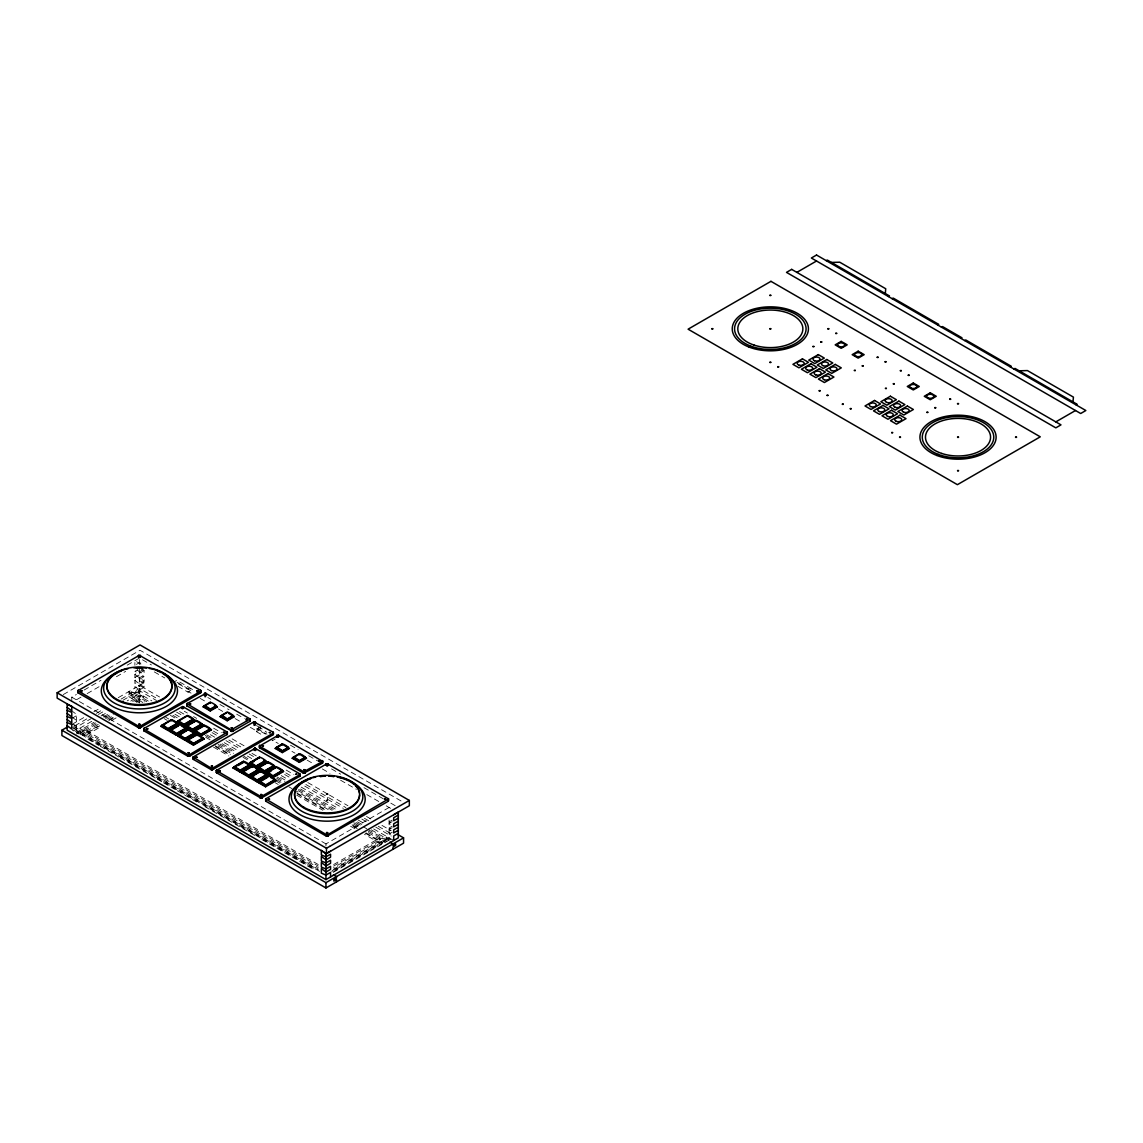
<?xml version="1.0" encoding="UTF-8"?>
<svg xmlns="http://www.w3.org/2000/svg" width="1143" height="1143" viewBox="0 0 1143 1143"><rect width="100%" height="100%" fill="white"/><g stroke="black" fill="none" stroke-linecap="round" stroke-linejoin="round"><path stroke-width="0.75" stroke-dasharray="5 3.75" d="M138.832 692.415C142.018 691.115 136.417 695.444 138.803 689.058M139.96 692.415L139.975 689.058M327.67 797.428L327.084 801.029L326.498 797.428M326.527 800.614L327.67 800.7M63.294 694.558L140.017 650.253L401.636 801.3M71.766 701.716L71.766 697.159L76.381 694.501M84.082 690.058L101.027 680.271M127.202 665.155L139.503 658.054M136.431 664.383L139.503 662.611L144.104 664.512M80.996 697.159L76.367 699.83L76.367 703.617M87.154 693.601L99.47 686.486M116.415 676.713L125.644 671.37M141.046 683L144.104 681.228L144.104 676.67L139.503 679.328L134.903 677.428L134.903 674.384L144.104 669.069M144.104 670.584L139.503 673.241L134.903 671.355L139.503 668.684L144.104 670.584L144.104 675.142L134.903 680.456L134.903 683.5L139.503 680.842L144.104 682.742L144.104 687.3L139.503 689.958L134.903 686.543L134.903 691.101L151.848 700.873M134.903 677.428L139.503 674.77L144.104 676.67M71.766 718.433L76.367 715.775M71.766 724.505L84.653 717.075M93.826 711.775L99.941 708.246M118.286 697.659L136.503 687.129M144.104 682.742L139.503 685.4L139.503 693.758L127.187 700.873M146.747 701.731L128.988 691.472L128.988 693.001L131.616 691.472L134.245 693.001L135.56 692.229L143.447 696.787L143.447 698.316L142.132 699.073L142.132 697.559L143.447 696.787M74.852 725.762L87.168 718.661M96.398 713.318L102.57 709.76M121.044 699.102L139.503 688.443L156.448 698.216M72.423 729.448L90.768 718.861M98.412 714.446L104.527 710.917M122.873 700.316L139.503 690.715L156.491 700.516M148.29 701.102L135.56 693.758L134.245 694.515L134.245 693.001M91.769 721.319L76.367 730.206L76.367 714.261L71.766 710.832M101.013 715.975L105.627 713.318M76.367 732.477L94.069 722.262M103.241 716.961L107.828 714.318M130.759 701.088L140.818 695.273L140.818 696.787L131.916 701.931M76.367 734.006L95.598 722.905M104.77 717.604L110.885 714.075M96.369 723.976L78.996 734.006L72.423 730.206M105.613 718.647L113.514 714.075M134.888 701.745L139.503 699.073M98.241 724.419L82.953 733.249L82.953 735.52L99.77 725.819M107.156 719.276L113.514 715.589M136.431 702.374L139.503 700.588M172.207 683.014L176.822 680.356L192.61 689.472L192.61 688.715L187.995 692.129L192.61 689.472M97.912 726.119L85.582 733.249L85.582 735.52L100.984 726.619M108.685 719.904L114.857 716.347M108.928 720.519L115.043 716.99M111.771 720.404L116.4 717.733M177.036 682.257L188.509 688.886L191.581 687.114M178.465 683.843L188.509 689.643L193.11 686.986M265.533 734.12L256.918 729.148L261.518 725.719M256.918 729.148L261.518 726.491M250.331 727.348L256.403 730.863L261.004 728.205L266.748 732.277M256.403 730.863L256.403 731.62L261.004 728.963M275.263 738.964L272.191 740.735L272.191 739.978L278.278 743.493M389.091 807.472L325.955 843.92L325.955 846.449M392.163 820.131L389.091 821.903L392.163 823.16M392.163 821.646L389.091 823.417L393.692 826.832M392.163 826.203L389.091 827.975L392.163 829.246M392.163 827.718L389.091 829.489L393.692 832.918M333.656 864.537L379.876 837.848L379.876 839.376M333.599 866.094L382.519 837.848L382.519 839.376L333.599 867.608M392.163 832.275L389.091 834.047L392.163 835.319M371.304 829.861L385.148 837.848L386.463 837.09L391.72 840.134M333.542 869.166L386.463 838.605L389.091 840.134L389.091 838.605L331.641 871.78M332.113 870.752L389.091 837.848L389.091 817.345M333.599 871.409L382.519 843.163L382.519 840.891M333.17 872.409L368.332 852.121M369.861 851.235L385.148 842.405M386.463 841.648L389.091 840.134M142.489 659.782L151.447 664.955M207.797 697.487L210.841 699.245M219.97 704.517L229.086 709.774M236.687 714.161L244.288 718.547M256.446 725.576L261.004 728.205M290.479 745.222L298.08 749.608M308.724 755.752L317.84 761.024M331.527 768.91L340.643 774.182M363.974 787.656L383.376 798.857M390.835 803.158L395.321 805.744M256.918 728.391L266.962 734.177M140.875 664.169L134.903 660.711L134.903 665.269M154.305 671.913L164.749 677.942M187.995 691.372L191.038 693.129M200.154 698.387L206.24 701.902M218.399 708.917L222.956 711.56M235.129 718.576L239.687 721.204M291.951 751.394L294.994 753.137M307.153 760.166L313.239 763.681M322.355 768.939L329.956 773.325M366.832 794.614L378.776 801.514M386.234 805.815L390.706 808.401M177.951 686.329L187.995 692.129M256.403 731.62L263.576 735.763M340.6 780.226L356.387 789.342M141.046 686.286L159.577 696.987M184.28 711.26L187.381 713.032M193.553 716.604L196.639 718.39M213.627 728.191L221.342 732.649M232.158 738.892L246.059 746.922M286.207 770.096L293.922 774.554M307.824 782.569L327.898 794.171M329.441 795.057L347.972 805.758M366.503 816.459L371.132 819.131M381.948 825.375L391.206 830.718M179.551 711.56L184.18 714.232M213.441 731.12L219.613 734.678M228.857 740.021L242.716 748.022M251.96 753.366L256.575 756.023M285.85 772.925L292.008 776.483M305.867 784.484L345.929 807.615M364.417 818.288L370.575 821.846M378.276 826.289L392.135 834.29M176.565 712.118L182.737 715.675M212.084 732.62L218.256 736.178M225.985 740.635L239.873 748.665M249.145 754.009L255.318 757.58M284.664 774.525L289.293 777.197M304.738 786.113L343.343 808.401M361.874 819.102L366.503 821.774M375.761 827.118L391.206 836.033M174.95 714.218L179.58 716.89M210.383 734.678L214.998 737.349M224.242 742.679L236.572 749.794M247.359 756.023L251.974 758.681M281.249 775.583L285.864 778.254M301.266 787.141L338.242 808.487M358.259 820.06L362.888 822.717M373.675 828.946L393.692 840.505M172.893 715.318L177.508 717.975M206.74 734.849L212.884 738.392M222.113 743.722L235.958 751.723M243.645 756.152L249.803 759.709M280.564 777.469L285.178 780.126M300.552 789.013L337.471 810.33M357.459 821.874L362.074 824.532M170.407 715.389L176.579 718.961M205.197 735.478L211.355 739.035M220.085 744.079L234.415 752.351M243.016 757.309L248.26 760.338M277.006 776.94L284.95 781.526M298.637 789.427L334.385 810.073M355.973 822.531L366.789 828.775M368.146 829.561L387.02 840.462M128.988 693.001L144.418 701.916M205.769 737.321L210.569 740.107M218.084 744.436L233.501 753.337M276.649 778.24L282.807 781.812M298.223 790.699L332.113 810.273M353.687 822.731L359.059 825.832M368.332 831.175L386.863 841.877M142.875 702.531L128.988 694.515L128.988 696.787L139.789 703.031M218.084 745.965L232.443 754.251M276.649 779.769L281.85 782.769M288.965 786.884L292.051 788.656M293.594 789.556L329.727 810.416M353.687 824.246L359.059 827.346M368.332 832.704L385.32 842.505M165.706 717.232L168.778 719.018M215.013 745.693L230.415 754.594M276.649 781.283L279.721 783.069M296.68 792.856L325.955 809.758M352.144 824.875L356.773 827.546M366.017 832.876L379.876 840.891L379.876 843.163L364.474 834.276M215.456 746.722L229.357 754.737M297.294 793.971L325.098 810.016M352.887 826.06L357.516 828.732M365.246 833.19L382.233 843.005M164.163 718.618L167.235 720.404M213.47 747.093L228.871 755.98M275.106 782.669L278.192 784.455M296.68 795.128L322.869 810.258M350.601 826.26L355.23 828.932M71.766 697.159L330.556 846.577M318.254 864.537L85.582 730.206L85.582 731.72M72.423 724.133L318.254 866.051M73.738 726.405L318.254 867.58M72.423 727.162L318.225 869.08M74.852 729.32L318.254 869.852M80.324 733.249L321.783 872.652M73.924 730.32L316.411 870.309M88.011 739.207L98.769 745.422M100.313 746.308L118.772 756.966M120.301 757.852L141.832 770.282M143.375 771.168L155.677 778.269M157.22 779.155L161.835 781.826M163.378 782.712L175.679 789.813M177.208 790.699L198.739 803.129M204.897 806.687L255.646 835.99M261.804 839.548L314.096 869.737M137.203 670.012L144.104 675.142M134.903 674.384L144.104 681.228M134.903 680.456L138.36 683.028M139.503 683.885L144.104 687.3M71.766 716.918L76.367 720.333M74.066 724.705L76.367 726.405M386.463 837.09L386.463 838.605M385.148 837.848L385.148 840.891M188.509 688.886L188.509 689.643M139.503 659.582L139.503 682.357M139.503 697.559L139.503 704.388M135.56 692.229L135.56 693.758M131.616 691.472L131.616 693.001M82.953 730.206L82.953 731.72M80.324 731.72L80.324 734.763"/><path stroke-width="1.5" d="M250.131 718.961L205.84 693.387L186.895 703.702L231.229 729.863L250.174 719.004L249.888 721.362L232.529 731.334L232.758 729.72M200.582 691.772C201.311 693.572 201.097 689.472 200.639 691.329L140.36 726.134L140.432 727.62L139.303 727.862L138.503 726.176L77.853 690.758L139.389 655.282L200.868 690.543M885.311 293.537L885.725 288.75L839.734 262.204L831.447 262.447M1073.006 401.907L1073.42 397.121L1027.428 370.575L1019.142 370.803M189.595 756.152L187.666 756.08L144.161 730.963L143.804 728.591L182.58 706.474L227.386 732.163L189.667 754.609L189.667 756.123L227.028 734.549L227.028 733.363M250.188 721.019L249.888 720.247M299.609 776.383L261.061 798.185L216.598 772.782L216.284 770.496L255.189 748.336L299.537 773.697L299.609 776.383L299.537 775.225M200.911 692.501L200.697 690.343M216.284 770.496L261.061 796.671L299.537 774.897L299.766 773.882M327.827 836.119L327.827 834.59L388.563 798.9L327.084 763.638L265.619 798.9L326.055 834.461L326.998 836.233L388.206 801.3L388.334 800.186M388.563 800.972L388.563 798.9M278.349 735.249L259.404 746.108L303.738 771.725L322.683 761.409L278.435 735.263L278.521 736.806M273.206 732.206L253.846 721.89L193.11 757.037L210.869 767.953C209.598 770.568 214.327 770.053 212.798 768.039L273.02 733.277C273.777 730.734 273.563 735.978 273.148 733.677M254.017 725.262L255.146 725.262M260.647 796.057L261.776 796.057M265.748 800.271L265.976 801.3L326.055 835.976M259.761 746.75L259.632 747.865L259.69 745.279L259.69 747.908L303.738 773.254L322.326 763.253L322.397 762.11M219.227 772.125L220.299 772.082M273.248 734.62L273.091 732.12L273.02 734.792L212.941 769.482M200.697 692.801L140.432 727.62M187.252 704.888L187.252 706.088L232.443 731.363M711.832 328.641L712.818 328.641M712.789 329.027L711.889 329.041M193.467 758.238L193.396 759.395L211.012 769.553M769.839 295.151L770.825 295.151M770.796 295.537L769.925 295.58M249.946 721.319L250.003 718.804M769.839 328.641L770.825 328.641M770.796 329.027L769.896 329.041M769.839 362.131L770.825 362.131M770.796 362.517L769.925 362.56M777.711 366.674L778.697 366.674M778.669 367.06L777.769 367.089M827.846 328.641L828.832 328.641M828.804 329.027L827.846 329.013M812.93 346.343L813.916 346.343M813.887 346.729L812.959 346.729M820.803 341.8L821.788 341.8M821.717 342.214L820.831 342.186M835.719 333.184L836.705 333.184M836.676 333.57L835.719 333.556M819.145 390.592L820.131 390.592M820.102 390.992L819.174 390.992M854.364 370.261L855.35 370.261M855.321 370.661L854.392 370.661M862.236 365.717L863.222 365.717M827.018 395.135L828.003 395.135M863.151 366.146L862.265 366.103M827.932 395.564L827.103 395.564M877.152 357.102L878.138 357.102M878.11 357.502L877.152 357.473M885.025 361.645L886.011 361.645M885.982 362.045L885.082 362.06M842.348 403.993L843.334 403.993M843.305 404.379L842.377 404.379M850.221 408.537L851.206 408.537M851.135 408.965L850.306 408.965M900.355 370.503L901.341 370.503M901.313 370.889L900.355 370.875M885.439 388.206L886.425 388.206M886.354 388.634L885.496 388.606M893.312 383.662L894.297 383.662M894.269 384.048L893.34 384.048M908.228 375.047L909.214 375.047M909.185 375.433L908.228 375.418M891.654 432.454L892.64 432.454M892.569 432.883L891.74 432.883M926.873 412.123L927.859 412.123M927.787 412.552L926.93 412.537M934.745 407.58L935.731 407.58M899.527 436.997L900.513 436.997M935.703 407.965L934.803 407.994M900.441 437.426L899.612 437.426M949.662 398.964L950.647 398.964M950.619 399.364L949.662 399.336M957.534 403.508L958.52 403.508M958.52 403.893L957.534 403.893M957.534 436.997L958.52 436.997M958.491 437.398L957.62 437.426M957.534 470.487L958.52 470.487M958.491 470.887L957.634 470.93M1015.541 436.997L1016.527 436.997M1016.498 437.398L1015.57 437.398M246.202 720.633L247.217 720.633M211.398 767.51L212.412 767.51M78.281 691.729L78.281 692.929L138.503 727.691M216.598 771.668L216.356 772.554M388.277 801.257L388.334 798.657M160.806 726.305L161.92 725.591L167.921 729.048L177.451 723.548L178.579 724.276L167.921 730.42L160.806 726.305L171.45 720.09L177.451 723.548M176.708 722.09L177.822 721.376L183.837 724.848L193.367 719.333L194.481 720.061L183.837 726.205L176.708 722.09L187.352 715.875L194.481 720.061M203.125 706.845L204.24 706.117L210.241 709.589L216.256 706.117L217.37 706.845L210.241 710.96L203.125 706.845L210.241 702.659M169.293 731.206L170.407 730.491L176.422 733.963L185.952 728.462L187.066 729.177L176.422 735.32L169.293 731.206L178.579 725.776M185.195 726.991L195.853 720.776L202.983 724.962L192.324 731.106L185.195 726.991L195.853 720.847M177.794 736.106L178.908 735.392L184.909 738.864L194.439 733.363L195.567 734.077L184.909 740.221L177.794 736.106L188.438 729.477A17.859 10.316 60 0 1 194.439 732.949L194.439 734.077L184.909 739.478L194.553 734.149M193.696 731.891L194.81 731.177L200.825 734.649L210.355 729.148L211.469 729.863L200.825 736.006L193.696 731.891L204.34 725.676L211.469 729.863M220.113 716.647L221.228 715.932L227.228 719.404L233.243 715.932L234.358 716.647L227.228 720.762L220.113 716.647L227.228 712.46M186.338 741.05L187.452 740.335L193.467 743.793L202.997 738.292L204.111 739.021L193.467 745.165L186.338 741.05L196.982 734.835L204.111 739.021M234.015 767.21L240.016 770.682L249.545 765.181L250.674 765.896L240.016 772.039L232.901 767.925L243.545 761.295A17.859 10.316 60 0 1 249.545 764.753L249.545 765.896L240.016 771.396L234.015 767.925L234.015 766.796L243.545 761.295M249.917 762.995L255.932 766.467L265.462 760.967L266.576 761.681L255.932 767.825L248.803 763.71L259.447 757.495M283.85 745.15L289.465 748.465L282.335 752.58L275.22 748.465L282.335 744.279M241.387 772.825L242.502 772.111L248.517 775.583L258.047 770.082L259.161 770.796L248.517 776.94L241.387 772.825L252.031 766.61M257.289 768.625L258.418 767.896L264.419 771.368L273.949 765.867L275.077 766.582L264.419 772.725L257.289 768.625L267.948 762.395L275.077 766.582M249.888 777.74L251.003 777.011L257.004 780.483L266.533 774.983L267.662 775.697L257.004 781.855L249.888 777.74L260.533 771.511L266.533 774.983M265.79 773.525L266.905 772.811L272.92 776.268L282.45 770.768L283.564 771.482L272.92 777.64L265.79 773.525L276.435 767.296L283.564 771.482M292.208 758.266L293.322 757.552L299.323 761.024L305.338 757.552L306.453 758.266L299.323 762.381L292.208 758.266L299.323 754.08L306.453 758.266M258.432 782.669L259.547 781.955L265.562 785.427L275.092 779.926L276.206 780.64L265.562 786.784L258.432 782.669L267.719 777.24M200.511 692.929L200.639 690.301M249.817 721.39L249.817 718.676M57.15 692.787L140.017 644.938L409.337 800.429L409.337 805.744L326.469 853.592L57.15 698.102L57.15 692.787L326.469 848.277L409.337 800.429M796.857 272.377L816.531 261.004M826.275 260.647L827.303 260.047L889.454 295.937L888.425 296.537M397.393 834.29L403.565 837.848L403.565 843.163L325.955 887.968L61.893 735.52L61.893 730.206L67.908 726.734M892.154 298.68L893.183 298.08L938.76 324.398L937.731 324.998M177.508 724.305L167.978 729.806L161.92 726.305L161.92 725.162L171.45 719.661A17.859 10.316 60 0 1 177.451 723.133L177.451 724.276L167.921 729.777M161.92 726.305L164.678 724.705M180.908 723.776L177.822 722.09L177.822 720.947L187.352 715.447A17.859 10.316 60 0 1 193.367 718.918L193.367 720.061L183.837 725.562M204.24 705.702L210.241 702.245A17.974 10.373 60 0 1 216.256 705.702L216.256 706.845L210.241 710.303L204.24 706.845L204.24 705.702A17.974 10.373 60 0 1 210.241 709.174L216.256 705.702M161.92 725.162A17.859 10.316 60 0 1 167.921 728.634L177.451 723.133M186.066 729.234L176.536 734.735L170.407 731.206L170.407 730.077L179.937 724.576A17.859 10.316 60 0 1 185.952 728.034L185.78 729.177M177.822 720.947A17.859 10.316 60 0 1 183.837 724.419L193.367 718.918M189.409 728.677L186.323 726.991L186.323 725.862L195.853 720.361A17.859 10.316 60 0 1 201.854 723.819L201.854 724.962L192.324 730.463M195.853 721.49L195.853 720.361M170.407 730.077A17.859 10.316 60 0 1 176.422 733.535L185.952 728.034M177.765 733.806L184.609 729.948M185.023 739.65L178.908 736.106L178.908 734.978L188.438 729.477M186.323 725.862A17.859 10.316 60 0 1 192.324 729.32L201.854 723.819M200.897 735.32L194.81 731.891L194.81 730.763L204.34 725.262A17.859 10.316 60 0 1 210.355 728.734L210.355 729.863L200.825 735.363M221.228 715.518L227.228 712.046A17.974 10.373 60 0 1 233.243 715.518L233.243 716.647L227.228 720.119L221.228 716.647L221.228 715.518A17.974 10.373 60 0 1 227.228 718.99L233.243 715.518M178.908 734.978A17.859 10.316 60 0 1 184.909 738.449L194.439 732.949M193.524 744.55L187.452 741.05L187.452 739.907L196.982 734.406A17.859 10.316 60 0 1 202.997 737.878L202.997 739.021L193.467 744.522M194.81 730.763A17.859 10.316 60 0 1 200.825 734.235L210.355 728.734M200.825 735.278L210.355 729.863M187.452 739.907A17.859 10.316 60 0 1 193.467 743.379L202.997 737.878M193.467 744.422L202.997 739.021M941.461 327.155L942.489 326.555L961.963 337.799L960.934 338.399M964.663 340.543L965.692 339.942L1011.269 366.26L1010.241 366.86M232.901 767.925L243.545 761.781L250.674 765.896M238.101 765.567L243.545 762.424M254.46 766.239L249.917 763.71L249.917 762.581L259.447 757.08A17.859 10.316 60 0 1 265.462 760.538L265.462 761.681L255.932 767.182M282.335 751.937L276.335 748.465L276.335 747.336L282.335 743.864A17.974 10.373 60 0 1 288.35 747.336L288.35 748.465L283.85 751.065M248.803 763.71L259.447 757.566M275.22 748.465L282.335 744.35M249.917 763.71L254.103 761.395M234.015 766.796A17.859 10.316 60 0 1 240.016 770.253L249.545 764.753M258.047 770.796L248.517 776.211L242.502 772.825L242.502 771.696L252.031 766.196A17.859 10.316 60 0 1 258.047 769.668L258.047 770.796L248.517 776.297M252.031 767.424L252.031 766.196M249.917 762.581A17.859 10.316 60 0 1 255.932 766.053L265.462 760.538M276.335 747.336A17.974 10.373 60 0 1 282.335 750.794L288.35 747.336M288.35 747.751L282.335 751.208L276.335 747.751M262.961 771.154L258.418 768.625L258.418 767.482L267.948 761.981A17.859 10.316 60 0 1 273.949 765.453L273.949 766.582L264.504 772.039M242.502 771.696A17.859 10.316 60 0 1 248.517 775.168L258.047 769.668M257.089 781.155L251.003 777.74L251.003 776.597L260.533 771.096A17.859 10.316 60 0 1 266.533 774.568L266.533 775.697L257.004 781.198M251.003 777.74L253.76 776.14L251.16 777.74M258.418 767.482A17.859 10.316 60 0 1 264.419 770.953L273.949 765.453M269.991 775.211L266.905 773.525L266.905 772.382L276.435 766.882A17.859 10.316 60 0 1 282.45 770.353L282.45 771.482L272.92 776.997M293.322 757.137L299.323 753.666A17.974 10.373 60 0 1 305.338 757.137L305.338 758.266L299.323 761.738L293.322 758.266L293.322 757.137A17.974 10.373 60 0 1 299.323 760.609L305.338 757.137M266.905 773.525L270.991 771.168M251.003 776.597A17.859 10.316 60 0 1 257.004 780.069L266.533 774.568M265.647 786.098L259.547 782.669L259.547 781.541L269.076 776.04A17.859 10.316 60 0 1 275.092 779.497L274.92 780.64M266.905 772.382A17.859 10.316 60 0 1 272.92 775.854L282.45 770.353M282.45 771.482L272.991 776.94M259.547 781.541A17.859 10.316 60 0 1 265.562 784.998L275.092 779.497M266.919 785.355L273.734 781.412M1013.97 369.018L1014.998 368.417L1077.149 404.293L1076.12 404.893M1055.818 421.881L1075.492 410.523M393.692 814.688L398.307 812.03L398.307 837.848L325.955 879.624L325.955 853.792L330.556 851.135M398.307 815.059L393.692 817.731L393.692 820.76L398.307 818.102M398.307 821.145L393.692 823.803L393.692 826.832L398.307 824.174M398.307 827.218L393.692 829.875L393.692 832.918L398.307 830.261M398.307 833.29L393.692 835.947L393.692 840.505M61.893 730.206L325.955 882.653L403.565 837.848M328.055 836.019L328.127 834.461M305.195 773.139L305.338 771.554M80.967 692.087L81.796 692.087M196.982 692.087L197.81 692.087M204.854 696.644L205.683 696.644M138.66 726.234L140.289 726.176L140.203 727.72M143.732 728.877L187.666 754.566L189.595 754.637L189.509 756.195M140.132 726.234L140.046 727.777M189.438 754.694L189.267 756.266M212.641 769.61C214.455 767.796 209.555 767.282 210.869 769.482M305.038 773.197L305.11 771.654L304.867 773.254M326.055 834.461L327.827 834.59M212.469 768.139L212.369 769.682M327.655 834.647L327.741 836.147M139.775 726.319L139.86 727.82M189.081 754.78L188.981 756.309M212.284 768.182L212.184 769.71M327.469 834.676L327.369 836.219M254.618 748.365L254.532 749.894M139.589 726.334L139.489 727.862L139.303 726.348M188.895 754.809L188.795 756.323L188.609 754.809M304.495 773.311L304.681 771.768M327.284 834.704L327.184 836.233M254.803 748.336L254.703 749.865M211.898 768.21L211.998 769.725M304.295 773.311L304.395 771.796M254.989 748.336L255.089 749.851M326.998 836.233L326.898 834.704M304.109 773.311L304.009 771.782M139.103 727.848L139.017 726.319M255.189 748.336L255.375 749.879M211.612 768.196L211.812 769.725M326.798 836.219L326.712 834.676M303.924 773.282L303.824 771.754M138.932 727.82L138.832 726.276M255.375 748.365L255.646 749.937M188.238 754.766L188.409 756.309M211.441 768.167L211.526 769.696M326.612 836.19L326.527 834.647M303.738 773.254L303.567 771.682M188.052 754.723L188.238 756.28M255.732 748.451L255.732 749.965M211.098 768.067L211.341 769.668M67.166 710.46L71.766 712.36L71.766 716.918L67.166 713.489M67.166 716.532L71.766 718.433L71.766 722.99L67.166 719.576M67.166 722.605L71.766 724.505L71.766 729.063L67.166 725.648M278.592 735.32L278.749 736.906L278.821 735.42M303.409 773.139L303.338 771.582L303.338 773.111M326.126 834.504L326.355 836.119M138.36 726.091L138.432 727.648M187.666 754.566L187.738 756.123M214.527 705.188L217.37 706.845M228.657 713.361L234.358 716.647M263.719 760.038L266.576 761.681M259.447 758.309L259.447 757.08M389.949 842.148L393.035 843.934L393.035 845.449L395.664 843.934L395.664 845.449L393.035 846.963L393.035 849.249M186.323 726.276L192.324 729.748L201.854 724.248L202.983 724.962M181.366 725.876L187.066 729.177M188.438 729.891L195.567 734.077M256.318 769.153L259.161 770.796M270.505 777.34L276.206 780.64M333.399 874.795L336.485 876.581L336.485 878.095L333.856 879.624L333.856 881.139L336.485 879.624L336.485 881.896M325.955 879.624L67.166 730.206L67.166 704.374L71.766 706.274L71.766 710.832L67.166 707.417M325.955 853.792L321.354 850.378L321.354 854.935L325.955 856.836L330.556 854.178L330.556 857.207L325.955 859.865L321.354 856.45L321.354 861.008L325.955 862.908L330.556 860.25L330.556 863.294L325.955 865.951L321.354 862.522L321.354 867.08L325.955 868.98L330.556 866.323L330.556 869.366L325.955 872.023L321.354 868.609L321.354 873.166L325.955 875.067L330.556 872.409L330.556 876.967M259.404 747.622L259.447 745.507M299.952 774.182L299.952 775.926M388.206 798.586L388.206 801.3M328.055 763.853L328.127 765.41M327.827 763.753L327.984 765.339M327.655 763.71L327.741 765.253L327.555 763.695M326.469 848.277L326.469 853.592M326.269 763.781L326.198 765.339M326.126 763.853L326.055 765.41M325.955 882.653L325.955 887.968M322.597 760.767L322.597 763.038M322.397 763.224L322.397 760.581L322.326 763.253M299.537 773.697L299.537 776.411M299.323 753.666L299.323 754.809M299.323 760.609L299.323 762.381M282.335 743.864L282.335 744.993M282.335 750.794L282.335 752.58M277.135 735.263L277.135 736.792M277.049 735.292L276.892 736.878L276.82 735.392M272.92 775.854L272.92 777.64M267.948 761.981L267.948 763.11M265.976 798.586L265.976 801.3M265.848 798.657L265.848 801.214M265.562 784.998L265.562 786.784M265.662 798.857L265.662 801.014M264.419 770.953L264.419 772.725M262.247 796.428L262.09 798.028M262.018 796.542L261.933 798.085M261.833 796.585L261.647 798.157M261.561 796.657L261.461 798.185M261.361 796.671L261.161 798.185L260.961 796.657M260.675 796.614L260.861 798.171M260.533 771.096L260.533 772.239M260.49 796.571L260.575 798.114M260.247 796.471L260.404 798.057M260.175 796.428L260.175 797.943M257.004 780.069L257.004 781.855M255.932 766.053L255.932 767.825M255.475 721.962L255.618 723.548M255.232 721.876L255.389 723.448M254.96 721.804L255.146 723.362M254.775 721.79L254.86 723.319M254.575 721.776L254.675 723.305M254.389 721.79L254.289 723.319M254.432 748.394L254.26 749.965M254.203 721.804L254.017 723.362M253.932 721.876L253.76 723.448M253.689 721.962L253.546 723.548M248.517 775.168L248.517 776.94M240.016 770.253L240.016 772.039M232.829 729.691L232.829 731.206M232.529 729.82L232.358 731.391M232.258 729.891L232.172 731.42M232.072 729.92L231.886 731.449L231.7 729.934M231.415 729.906L231.6 731.449M231.143 729.848L231.329 731.406M230.9 729.763L231.057 731.334M230.757 729.691L230.829 731.249M227.343 732.106L227.343 734.277M227.228 718.99L227.228 720.762M227.1 731.877L227.1 734.506M227.028 731.834L227.028 734.549M210.241 702.245L210.241 703.374M210.241 709.174L210.241 710.96M206.169 693.487L206.311 695.087M205.926 693.401L206.083 694.973M205.654 693.344L205.84 694.901M205.469 693.33L205.554 694.858M205.269 693.315L205.369 694.844M205.083 693.33L204.983 694.858M204.897 693.344L204.711 694.901M204.626 693.401L204.54 694.944M204.468 693.458L204.24 695.087M204.34 725.262L204.34 726.391M200.825 734.235L200.825 736.006M196.982 734.406L196.982 735.549M193.467 743.379L193.467 745.165M193.467 756.723L193.467 759.438M193.238 756.895L193.238 759.252M192.324 729.32L192.324 731.106M187.809 754.637L187.966 756.223M187.252 703.374L187.252 706.088M187.066 703.502L187.066 705.96M186.838 703.859L186.838 705.602M184.909 738.449L184.909 740.221M183.837 724.419L183.837 726.205M183.523 706.717L183.523 708.246M183.452 706.688L183.452 708.203M176.422 733.535L176.422 735.32M171.45 719.661L171.45 720.804M167.921 728.634L167.921 730.42M144.161 728.248L144.161 730.963M143.975 728.391L143.975 730.834M140.432 655.525L140.432 657.054L140.203 655.425M140.046 655.368L140.132 656.911M138.832 655.339L138.746 656.882M138.66 655.396L138.503 656.968M138.432 655.496L138.36 657.054M78.01 690.443L78.01 692.701M355.73 784.684A38.09 21.988 0 0 1 350.672 816.445A38.09 21.988 0 0 1 295.98 811.873A38.09 21.988 0 0 1 306.767 780.583M359.616 794.914A32.518 18.774 0 0 1 324.255 813.616A32.518 18.774 0 0 1 295.065 791.642M295.68 790.056A32.518 18.774 0 0 1 304.095 781.641M305.324 780.969A32.518 18.774 0 0 1 310.825 778.654M320.326 776.554A32.518 18.774 0 0 1 325.398 776.168M328.784 776.168A32.518 18.774 0 0 1 333.856 776.554M337.128 777.054A32.518 18.774 0 0 1 348.858 780.969M350.087 781.641A32.518 18.774 0 0 1 354.13 784.484M355.259 785.527A32.518 18.774 0 0 1 357.888 788.884M358.502 790.056A32.518 18.774 0 0 1 359.488 793.285M338.585 777.126A35.747 20.631 0 0 1 356.816 808.13A35.747 20.631 0 0 1 300.223 810.273A35.747 20.631 0 0 1 311.282 778.154M312.682 777.783A35.747 20.631 0 0 1 315.597 777.126M320.111 776.426A35.747 20.631 0 0 1 324.755 776.068M329.427 776.068A35.747 20.631 0 0 1 334.07 776.426M164.506 674.284A38.09 21.988 0 0 1 166.206 706.431A38.09 21.988 0 0 1 110.542 705.16A38.09 21.988 0 0 1 116.615 673.184M162.392 673.27A32.518 18.774 0 0 1 160.734 700.716A32.518 18.774 0 0 1 113.414 697.844A32.518 18.774 0 0 1 121.687 670.798M136.003 667.869A32.518 18.774 0 0 1 142.789 667.869M157.105 670.798A32.518 18.774 0 0 1 161.163 672.598M149.39 668.484A35.747 20.631 0 0 1 168.821 700.016A35.747 20.631 0 0 1 110.885 700.745A35.747 20.631 0 0 1 127.902 668.755M133.96 667.898A35.747 20.631 0 0 1 146.375 668.055M188.124 752.708L189.281 752.751L188.124 752.708M254.418 750.308L255.575 750.437L254.475 750.222M80.824 690.729L81.982 690.815L80.824 690.729M138.832 657.239L139.975 657.325L138.832 657.239M138.832 685.7L139.975 685.786L138.832 685.7M138.832 724.219L139.975 724.305L138.832 724.219M146.704 728.763L147.847 728.848L146.704 728.763M181.923 708.431L183.066 708.517L181.923 708.431M189.795 703.888L190.938 703.974L189.852 703.802M196.839 690.729L197.982 690.815L196.839 690.729M204.711 695.273L205.854 695.358L204.711 695.273M196.01 757.223L197.153 757.309L196.01 757.223M211.341 766.081L212.484 766.167L211.341 766.081M231.229 727.805L232.372 727.891L231.286 727.72M246.145 719.19L247.288 719.276L246.145 719.19M254.017 723.733L255.16 723.819L254.017 723.733M262.304 745.75L263.447 745.836L262.304 745.75M269.348 732.592L270.491 732.677L269.405 732.506M260.647 794.542L261.79 794.628L260.647 794.542M277.22 737.135L278.363 737.221L277.22 737.135M268.519 799.086L269.662 799.171L268.576 799.014M295.866 774.211L297.009 774.297L295.923 774.125M303.738 769.668L304.881 769.753L303.738 769.668M318.654 761.052L319.797 761.138L318.654 761.052M326.527 765.596L327.67 765.681L326.527 765.596M326.527 794.071L327.67 794.156L326.527 794.071M326.527 832.575L327.67 832.661L326.527 832.575M384.534 799.086L385.677 799.171L384.591 799.014M223.371 732.334L224.499 732.463L223.371 732.334M219.227 770.596L220.356 770.739L219.227 770.596M216.67 770.111L216.598 772.782L216.67 770.111M770.953 281.335L688.086 329.184L957.405 484.675L1040.273 436.826L770.953 281.335M791.67 269.377L786.498 272.377L1055.818 427.853L1060.99 424.867L791.67 269.377M816.531 255.032L811.359 258.018L1080.678 413.509L1085.85 410.523L816.531 255.032M802.443 358.845L792.913 364.346L798.928 367.817L808.458 362.317L802.443 358.845M818.288 354.601L808.758 360.102L814.773 363.574L824.303 358.073L818.288 354.601M841.191 341.386L835.176 344.857L841.191 348.315L847.192 344.857L841.191 341.386M810.944 363.745L801.414 369.246L807.415 372.718L816.945 367.217L810.944 363.745M826.789 359.502L817.259 365.003L823.26 368.475L832.79 362.974L826.789 359.502M819.431 368.66L809.901 374.161L815.916 377.619L825.446 372.118L819.431 368.66M835.276 364.403L825.746 369.903L831.761 373.375L841.291 367.875L835.276 364.403M858.179 351.187L852.164 354.659L858.179 358.13L864.179 354.659L858.179 351.187M827.932 373.561L818.402 379.062L824.403 382.534L833.933 377.033L827.932 373.561M874.538 400.464L865.008 405.965L871.023 409.437L880.553 403.936L874.538 400.464M890.383 396.221L880.853 401.722L886.868 405.194L896.398 399.693L890.383 396.221M913.286 383.005L907.271 386.477L913.286 389.949L919.286 386.477L913.286 383.005M883.039 405.379L873.509 410.88L879.51 414.337L889.04 408.837L883.039 405.379M898.884 401.122L889.354 406.637L895.355 410.094L904.885 404.593L898.884 401.122M891.526 410.28L881.996 415.781L888.011 419.252L897.541 413.752L891.526 410.28M907.371 406.036L897.841 411.537L903.856 415.009L913.386 409.494L907.371 406.036M930.273 392.821L924.258 396.278L930.273 399.75L936.274 396.278L930.273 392.821M900.027 415.18L890.497 420.681L896.498 424.153L906.028 418.652L900.027 415.18M78.281 692.929L78.281 690.215L78.21 692.887M304.095 807.429A32.518 18.774 0 0 0 358.502 799.014A32.518 18.774 0 0 0 318.668 776.011A32.518 18.774 0 0 0 304.095 807.429M123.13 702.045A32.518 18.774 0 0 0 171.921 685.786A32.518 18.774 0 0 0 123.13 669.527A32.518 18.774 0 0 0 123.13 702.045M936.86 455.471A38.09 21.988 0 0 0 996.039 438.626A38.09 21.988 0 0 0 941.175 417.466A38.09 21.988 0 0 0 936.86 455.471M938.174 454.342A35.747 20.631 0 0 0 993.696 438.541A35.747 20.631 0 0 0 942.218 418.681A35.747 20.631 0 0 0 938.174 454.342M941.761 453.457A32.518 18.774 0 0 0 990.552 437.183A32.518 18.774 0 0 0 941.761 420.924A32.518 18.774 0 0 0 941.761 453.457M749.179 347.115A38.09 21.988 0 0 0 808.344 330.27A38.09 21.988 0 0 0 753.494 309.11A38.09 21.988 0 0 0 749.179 347.115M750.48 345.986A35.747 20.631 0 0 0 806.001 330.17A35.747 20.631 0 0 0 754.523 310.31A35.747 20.631 0 0 0 750.48 345.986M754.066 345.086A32.518 18.774 0 0 0 802.857 328.827A32.518 18.774 0 0 0 754.066 312.568A32.518 18.774 0 0 0 754.066 345.086M903.856 412.28A3.515 2.029 0 0 0 909.128 410.523A3.515 2.029 0 0 0 903.856 408.765A3.515 2.029 0 0 0 903.856 412.28M895.369 407.365A3.515 2.029 0 0 0 900.641 405.608A3.515 2.029 0 0 0 895.369 403.85A3.515 2.029 0 0 0 895.369 407.365M886.668 402.393A3.515 2.029 0 0 0 892.14 400.836A3.515 2.029 0 0 0 887.068 398.893A3.515 2.029 0 0 0 886.668 402.393M870.823 406.637A3.515 2.029 0 0 0 876.281 405.093A3.515 2.029 0 0 0 871.223 403.136A3.515 2.029 0 0 0 870.823 406.637M879.324 411.551A3.515 2.029 0 0 0 884.782 409.994A3.515 2.029 0 0 0 879.71 408.037A3.515 2.029 0 0 0 879.324 411.551M887.811 416.452A3.515 2.029 0 0 0 893.269 414.895A3.515 2.029 0 0 0 888.211 412.937A3.515 2.029 0 0 0 887.811 416.452M896.312 421.353A3.515 2.029 0 0 0 901.77 419.795A3.515 2.029 0 0 0 896.698 417.852A3.515 2.029 0 0 0 896.312 421.353M814.573 360.774A3.515 2.029 0 0 0 820.045 359.216A3.515 2.029 0 0 0 814.973 357.259A3.515 2.029 0 0 0 814.573 360.774M823.074 365.674A3.515 2.029 0 0 0 828.532 364.117A3.515 2.029 0 0 0 823.474 362.174A3.515 2.029 0 0 0 823.074 365.674M831.761 370.646A3.515 2.029 0 0 0 837.033 368.889A3.515 2.029 0 0 0 831.761 367.132A3.515 2.029 0 0 0 831.761 370.646M824.217 379.733A3.515 2.029 0 0 0 829.675 378.176A3.515 2.029 0 0 0 824.603 376.218A3.515 2.029 0 0 0 824.217 379.733M815.716 374.833A3.515 2.029 0 0 0 821.174 373.275A3.515 2.029 0 0 0 816.116 371.318A3.515 2.029 0 0 0 815.716 374.833M807.229 369.918A3.515 2.029 0 0 0 812.687 368.375A3.515 2.029 0 0 0 807.615 366.417A3.515 2.029 0 0 0 807.229 369.918M798.728 365.017A3.515 2.029 0 0 0 804.186 363.46A3.515 2.029 0 0 0 799.128 361.517A3.515 2.029 0 0 0 798.728 365.017M856.221 356.345A3.515 2.029 0 0 0 861.679 354.787A3.515 2.029 0 0 0 856.621 352.844A3.515 2.029 0 0 0 856.221 356.345M839.233 346.543A3.515 2.029 0 0 0 844.691 344.986A3.515 2.029 0 0 0 839.634 343.029A3.515 2.029 0 0 0 839.233 346.543M911.328 388.163A3.515 2.029 0 0 0 916.786 386.605A3.515 2.029 0 0 0 911.728 384.662A3.515 2.029 0 0 0 911.328 388.163M928.316 397.978A3.515 2.029 0 0 0 933.774 396.421A3.515 2.029 0 0 0 928.716 394.464A3.515 2.029 0 0 0 928.316 397.978"/></g></svg>
